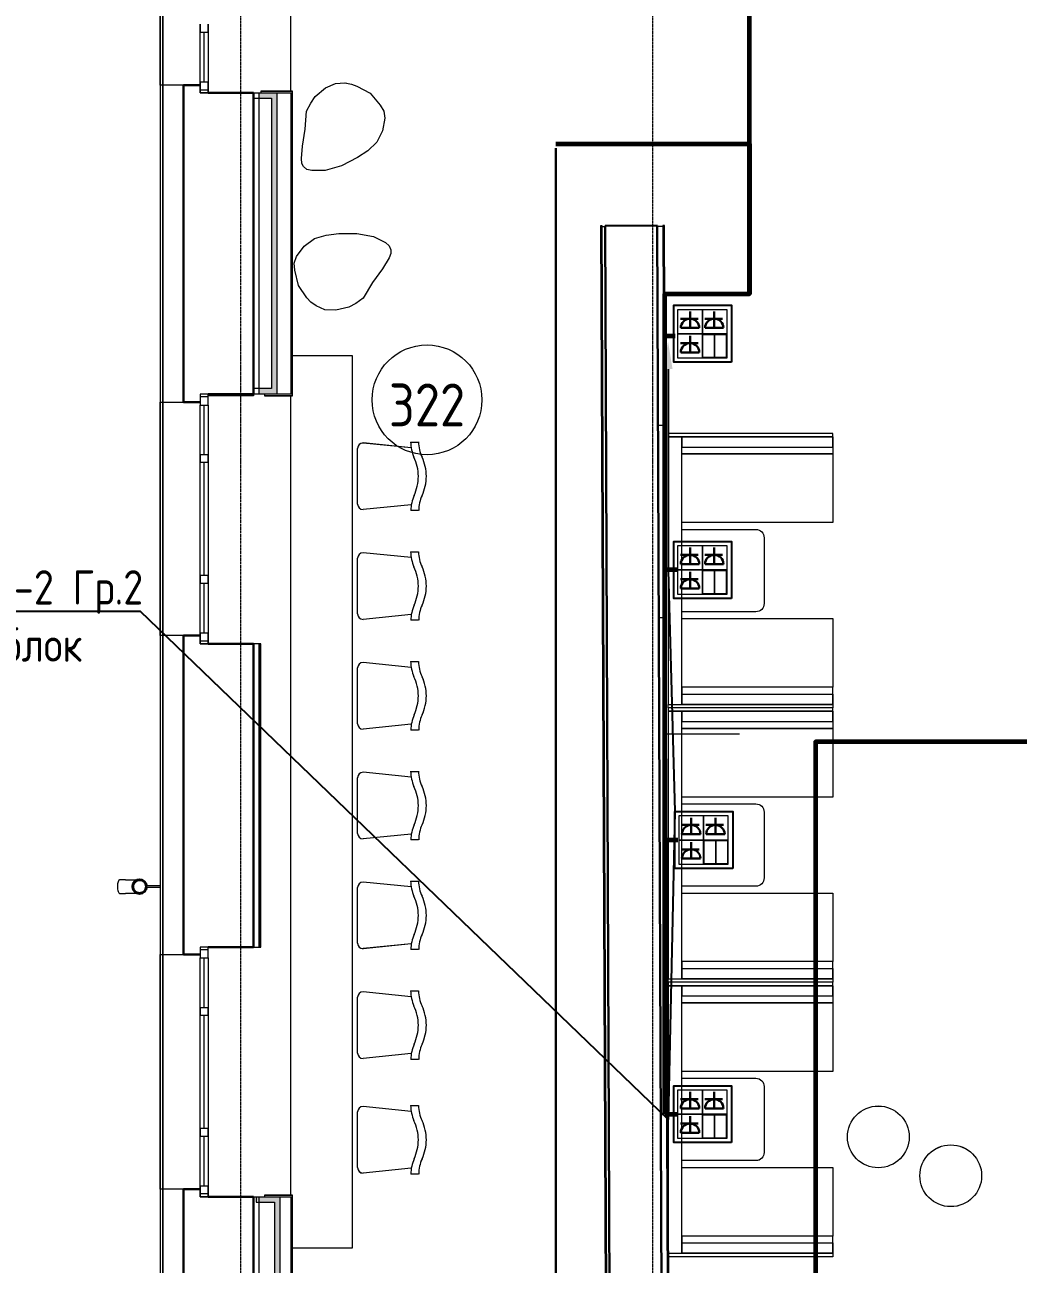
# Model space of a CAD drawing. Header units: millimetres. Extents: x -32 to 417638015, y -35 to 175284279.
# Drawn here: x 1081114 to 1088350, y 77020 to 86053 of the extents above; entities that cross this region are included whole.
import ezdxf
from ezdxf import colors
from ezdxf.entities.mleader import LeaderData, LeaderLine
from ezdxf.math import Vec2, Vec3

# ---------------------------------------------------------------- set-up
doc = ezdxf.new("R2010")
doc.units = ezdxf.units.MM
doc.linetypes.add('ADSK_Линия сетки', pattern=[25, 20, -2.5, 0, -2.5])
for name, color, linetype, lineweight in [('_ Окна', 7, 'Continuous', 9), ('_ЭМ_В полу', 26, 'Кабель в трубе', 60), ('_ЭМ_гофра', 5, 'Continuous', 60), ('_ЭМ_ТХобщее_слой', 7, 'Continuous', 30), ('Аннотация', 7, 'Continuous', 18), ('Обобщенные модели', 7, 'Continuous', 18), ('Окна', 7, 'Continuous', 9), ('Оси', 253, 'Continuous', 9), ('Перекрытие', 7, 'Continuous', 18), ('Стены внутренние', 7, 'Continuous', 18), ('Стены наружные', 7, 'Continuous', 18), ('Стены несущие', 7, 'Continuous', 30), ('Стены отделка', 7, 'Continuous', 30), ('Стены штриховка', 7, 'Continuous', 9), ('ТХ', 5, 'Continuous', 0), ('ШТРИХОВКА', 252, 'Continuous', 15), ('Электро', 250, 'Continuous', 25), ('ЭМ_Лоток 1_2', 162, 'Continuous', 30), ('ЭОМ_Кабель для СУП', 150, 'Continuous', 9)]:
    doc.layers.add(name, color=color, linetype=linetype, lineweight=lineweight)
for name, color, linetype in [('_ЭМ_Надписи', 7, 'Continuous'), ('ВНУТРЯНКА', 1, 'Continuous'), ('ЭОМ_Лотки рабочие', 5, 'Continuous')]:
    doc.layers.add(name, color=color, linetype=linetype)
doc.layers.add('PDF _ЭОМ _розетки', color=7, linetype='Continuous', true_color=0xeb0000)
doc.layers.add('Линии', color=7, linetype='Continuous', lineweight=9, true_color=0x00a600)
doc.styles.add('GOST Common', font='GOST_Common.ttf', dxfattribs={"width": 0.9, "height": 350})
doc.styles.add('ЭОМ', font='isocpeur.ttf', dxfattribs={"width": 0.85, "height": 250})
doc.linetypes.add('Cable in the tray', pattern='A,5,[130,ltypeshp.shx,S=1,R=0,X=0,Y=0],1.5,[130,ltypeshp.shx,S=1.5,R=90,X=0,Y=-1],1,[130,ltypeshp.shx,S=1,R=0,X=0.5,Y=0],5', length=12.5)
doc.linetypes.add('Кабель в трубе', pattern='A,8,[133,ltypeshp.shx,S=1,R=0,X=10,Y=1.3],-3,[130,ltypeshp.shx,S=1.5,R=-45,X=-1.5,Y=0],8', length=19)

# ---------------------------------------------------------------- blocks, each defined once
blk = doc.blocks.new('ТХ 3 этаж')
at = {"layer": 'ТХ', "color": 8}
for p, q in [((54608.9, 31241.8), (54257.6, 31277.4)), ((54604.4, 31284.5), (54662.2, 31284.5)), ((54218.1, 30831.8), (54218.1, 31237.8)), ((54608.9, 30827.7), (54257.6, 30792.2)), ((54662.5, 30785.3), (54605, 30785.3)), ((54608.9, 30441.8), (54257.6, 30477.4)), ((54604.4, 30484.5), (54662.2, 30484.5)), ((54218.1, 30031.8), (54218.1, 30437.8)), ((54608.9, 30027.7), (54257.6, 29992.2)), ((54662.5, 29985.3), (54605, 29985.3)), ((54218.1, 29231.8), (54218.1, 29637.8)), ((54608.9, 29641.8), (54257.6, 29677.4)), ((54604.4, 29684.5), (54662.2, 29684.5)), ((54608.9, 29227.7), (54257.6, 29192.2)), ((54662.5, 29185.3), (54605, 29185.3)), ((54218.1, 28431.8), (54218.1, 28837.8)), ((54608.9, 28841.8), (54257.6, 28877.4)), ((54604.4, 28884.5), (54662.2, 28884.5)), ((54608.9, 28427.7), (54257.6, 28392.2)), ((54662.5, 28385.3), (54605, 28385.3)), ((54218.1, 27631.8), (54218.1, 28037.8)), ((54608.9, 28041.8), (54257.6, 28077.4)), ((54604.4, 28084.5), (54662.2, 28084.5)), ((54608.9, 27627.7), (54257.6, 27592.2)), ((54662.5, 27585.3), (54605, 27585.3)), ((54604.4, 27284.5), (54662.2, 27284.5)), ((54218.1, 26831.8), (54218.1, 27237.8)), ((54608.9, 27241.8), (54257.6, 27277.4)), ((54608.9, 26827.7), (54257.6, 26792.2)), ((54662.5, 26785.3), (54605, 26785.3)), ((54218.1, 25996.2), (54218.1, 26402.3)), ((54608.9, 26406.3), (54257.6, 26441.9)), ((54604.4, 26449), (54662.2, 26449)), ((54608.9, 25992.2), (54257.6, 25956.7)), ((54662.5, 25949.8), (54605, 25949.8))]:
    blk.add_line(p, q, dxfattribs=at)
at = {"layer": 'ТХ', "color": 8, "lineweight": 0}
for points in [[(54216.5, 33356.9), (54099.5, 33298.2), (53981.2, 33262.4), (53883.7, 33262.3), (53848.7, 33271.6), (53824.5, 33293.1), (53811.7, 33315.3), (53809.6, 33349.6), (53815.5, 33441.7), (53836.8, 33563.5), (53846.1, 33696), (53876.9, 33755.2), (53908.4, 33803), (53985, 33865), (54057.6, 33898.1), (54126.2, 33902.2), (54172.6, 33893.5), (54213.6, 33878.8), (54308.5, 33827.1), (54382.7, 33739.8), (54408.3, 33695.5), (54417.1, 33644.4), (54399.8, 33551.6), (54358.9, 33468.8), (54293.7, 33407.5)], [(54080.5, 32803.5), (54211.4, 32803.3), (54333.1, 32782.1), (54420.3, 32738.3), (54447.3, 32714.2), (54459.3, 32684.1), (54460.8, 32658.6), (54447.2, 32627), (54400.4, 32547.4), (54326.6, 32448.2), (54258.7, 32334.1), (54204.5, 32295.1), (54154.8, 32266.6), (54058.6, 32245.7), (53978.9, 32248.8), (53915.8, 32276), (53878.2, 32304.6), (53848.2, 32336.3), (53786.7, 32425.1), (53759.8, 32536.4), (53756.9, 32587.5), (53772, 32637.1), (53829.3, 32712.2), (53903, 32767.8), (53988.8, 32793.2)]]:
    blk.add_lwpolyline(points, close=True, dxfattribs=at)
at = {"layer": 'ТХ', "color": 8}
blk.add_lwpolyline([(53731, 25412.6), (54181, 25412.6), (54181, 31912.6), (53731, 31912.6)], dxfattribs=at)
for points in [[(57679.6, 31322.5), (57679.6, 31347.5), (56479.6, 31347.5), (56479.6, 31322.5)], [(56579.6, 30697.5), (56579.6, 31197.5), (57679.6, 31197.5), (57679.6, 30697.5)], [(56579.6, 29497.5), (56579.6, 29997.5), (57679.6, 29997.5), (57679.6, 29497.5)], [(57679.6, 29372.5), (57679.6, 29347.5), (56479.6, 29347.5), (56479.6, 29372.5)], [(57679.6, 29322.5), (57679.6, 29347.5), (56479.6, 29347.5), (56479.6, 29322.5)], [(56579.6, 28697.5), (56579.6, 29197.5), (57679.6, 29197.5), (57679.6, 28697.5)], [(56579.6, 27497.5), (56579.6, 27997.5), (57679.6, 27997.5), (57679.6, 27497.5)], [(57679.6, 27372.5), (57679.6, 27347.5), (56479.6, 27347.5), (56479.6, 27372.5)], [(57679.6, 27322.5), (57679.6, 27347.5), (56479.6, 27347.5), (56479.6, 27322.5)], [(56579.6, 26697.5), (56579.6, 27197.5), (57679.6, 27197.5), (57679.6, 26697.5)], [(56579.6, 25497.5), (56579.6, 25997.5), (57679.6, 25997.5), (57679.6, 25497.5)], [(57679.6, 25372.5), (57679.6, 25347.5), (56479.6, 25347.5), (56479.6, 25372.5)]]:
    blk.add_lwpolyline(points, close=True, dxfattribs=at)
at = {"layer": 'ТХ', "color": 8, "ltscale": 50}
for points in [[(56579.6, 29372.5), (56579.6, 31322.5), (56479.6, 31322.5), (56479.6, 29372.5)], [(57679.6, 31322.5), (57679.6, 31197.5), (56579.6, 31197.5), (56579.6, 31322.5)], [(57679.6, 31247.5), (57679.6, 31322.5), (56579.6, 31322.5), (56579.6, 31247.5)], [(57679.6, 29372.5), (57679.6, 29497.5), (56579.6, 29497.5), (56579.6, 29372.5)], [(57679.6, 29447.5), (57679.6, 29372.5), (56579.6, 29372.5), (56579.6, 29447.5)], [(56579.6, 27372.5), (56579.6, 29322.5), (56479.6, 29322.5), (56479.6, 27372.5)], [(57679.6, 29322.5), (57679.6, 29197.5), (56579.6, 29197.5), (56579.6, 29322.5)], [(57679.6, 29247.5), (57679.6, 29322.5), (56579.6, 29322.5), (56579.6, 29247.5)], [(57679.6, 27372.5), (57679.6, 27497.5), (56579.6, 27497.5), (56579.6, 27372.5)], [(57679.6, 27447.5), (57679.6, 27372.5), (56579.6, 27372.5), (56579.6, 27447.5)], [(56579.6, 25372.5), (56579.6, 27322.5), (56479.6, 27322.5), (56479.6, 25372.5)], [(57679.6, 27322.5), (57679.6, 27197.5), (56579.6, 27197.5), (56579.6, 27322.5)], [(57679.6, 27247.5), (57679.6, 27322.5), (56579.6, 27322.5), (56579.6, 27247.5)], [(57679.6, 25372.5), (57679.6, 25497.5), (56579.6, 25497.5), (56579.6, 25372.5)], [(57679.6, 25447.5), (57679.6, 25372.5), (56579.6, 25372.5), (56579.6, 25447.5)]]:
    blk.add_lwpolyline(points, close=True, dxfattribs=at)
at = {"layer": 'ТХ', "color": 8}
for points in [[(56579.6, 30047.5), (56579.6, 30647.5), (57119.6, 30647.5, -0.414214), (57179.6, 30587.5), (57179.6, 30107.5, -0.414214), (57119.6, 30047.5)], [(56579.6, 28047.5), (56579.6, 28647.5), (57119.6, 28647.5, -0.414214), (57179.6, 28587.5), (57179.6, 28107.5, -0.414214), (57119.6, 28047.5)], [(56579.6, 26047.5), (56579.6, 26647.5), (57119.6, 26647.5, -0.414214), (57179.6, 26587.5), (57179.6, 26107.5, -0.414214), (57119.6, 26047.5)]]:
    blk.add_lwpolyline(points, format="xyb", close=True, dxfattribs=at)
for centre in [(58011.3, 26220.6), (58539.2, 25937)]:
    blk.add_circle(centre, 225, dxfattribs=at)
for centre, radius, start, end in [((54257.6, 31237.8), 39.6, 90, 180), ((54919.7, 31295.8), 315.5, 182.03974, 202.69607), ((54962.3, 31297.3), 301.4, 182.3795, 204.13839), ((54321, 31028.9), 340, 0.98928, 25.27184), ((54396, 31034.4), 323, 0.04506, 25.59188), ((54339, 31035), 321.8, 334.36129, 359.95428), ((54397.1, 31034.9), 321.8, 334.36129, 359.95428), ((54920.3, 30774), 315.5, 157.30393, 177.96026), ((54966.2, 30776.2), 303.4, 156.75305, 178.2859), ((54257.6, 30831.8), 39.6, 180, 270), ((54257.6, 30437.8), 39.6, 90, 180), ((54919.7, 30495.8), 315.5, 182.03974, 202.69607), ((54962.3, 30497.3), 301.4, 182.3795, 204.13839), ((54321, 30228.9), 340, 0.98928, 25.27184), ((54396, 30234.4), 323, 0.04506, 25.59188), ((54339, 30235), 321.8, 334.36129, 359.95428), ((54397.1, 30234.9), 321.8, 334.36129, 359.95428), ((54920.3, 29974), 315.5, 157.30393, 177.96026), ((54966.2, 29976.2), 303.4, 156.75305, 178.2859), ((54257.6, 30031.8), 39.6, 180, 270), ((54257.6, 29637.8), 39.6, 90, 180), ((54919.7, 29695.8), 315.5, 182.03974, 202.69607), ((54962.3, 29697.3), 301.4, 182.3795, 204.13839), ((54321, 29428.9), 340, 0.98928, 25.27184), ((54396, 29434.4), 323, 0.04506, 25.59188), ((54339, 29435), 321.8, 334.36129, 359.95428), ((54397.1, 29434.9), 321.8, 334.36129, 359.95428), ((54920.3, 29174), 315.5, 157.30393, 177.96026), ((54966.2, 29176.2), 303.4, 156.75305, 178.2859), ((54257.6, 29231.8), 39.6, 180, 270), ((54257.6, 28837.8), 39.6, 90, 180), ((54919.7, 28895.8), 315.5, 182.03974, 202.69607), ((54962.3, 28897.3), 301.4, 182.3795, 204.13839), ((54321, 28628.9), 340, 0.98928, 25.27184), ((54396, 28634.4), 323, 0.04506, 25.59188), ((54339, 28635), 321.8, 334.36129, 359.95428), ((54397.1, 28634.9), 321.8, 334.36129, 359.95428), ((54920.3, 28374), 315.5, 157.30393, 177.96026), ((54966.2, 28376.2), 303.4, 156.75305, 178.2859), ((54257.6, 28431.8), 39.6, 180, 270), ((54257.6, 28037.8), 39.6, 90, 180), ((54919.7, 28095.8), 315.5, 182.03974, 202.69607), ((54962.3, 28097.3), 301.4, 182.3795, 204.13839), ((54321, 27828.9), 340, 0.98928, 25.27184), ((54396, 27834.4), 323, 0.04506, 25.59188), ((54339, 27835), 321.8, 334.36129, 359.95428), ((54397.1, 27834.9), 321.8, 334.36129, 359.95428), ((54920.3, 27574), 315.5, 157.30393, 177.96026), ((54966.2, 27576.2), 303.4, 156.75305, 178.2859), ((54257.6, 27631.8), 39.6, 180, 270), ((54919.7, 27295.8), 315.5, 182.03974, 202.69607), ((54962.3, 27297.3), 301.4, 182.3795, 204.13839), ((54257.6, 27237.8), 39.6, 90, 180), ((54321, 27028.9), 340, 0.98928, 25.27184), ((54396, 27034.4), 323, 0.04506, 25.59188), ((54339, 27035), 321.8, 334.36129, 359.95428), ((54397.1, 27034.9), 321.8, 334.36129, 359.95428), ((54257.6, 26831.8), 39.6, 180, 270), ((54920.3, 26774), 315.5, 157.30393, 177.96026), ((54966.2, 26776.2), 303.4, 156.75305, 178.2859), ((54257.6, 26402.3), 39.6, 90, 180), ((54919.7, 26460.2), 315.5, 182.03974, 202.69607), ((54962.3, 26461.8), 301.4, 182.3795, 204.13839), ((54321, 26193.4), 340, 0.98928, 25.27184), ((54396, 26198.9), 323, 0.04506, 25.59188), ((54339, 26199.5), 321.8, 334.36129, 359.95428), ((54397.1, 26199.4), 321.8, 334.36129, 359.95428), ((54920.3, 25938.5), 315.5, 157.30393, 177.96026), ((54966.2, 25940.7), 303.4, 156.75305, 178.2859), ((54257.6, 25996.2), 39.6, 180, 270)]:
    blk.add_arc(centre, radius, start, end, dxfattribs=at)
blk = doc.blocks.new('План 3 этажа')
at = {"layer": 'Стены внутренние'}
for points in [[(46580.119, 33907.855), (46620.119, 33907.855), (46620.119, 33947.855), (46489.197, 33947.855), (46489.197, 33907.855), (46528.979, 33907.855)], [(46620.119, 31792.855), (46620.119, 33907.855), (46580.119, 33907.855), (46580.119, 31792.855), (46596.174, 31792.855)], [(46620.119, 31752.855), (46620.119, 31792.855), (46489.197, 31792.855), (46489.197, 31753.855), (46593.874, 31752.855)], [(46489.197, 25862.851), (46642.845, 25862.851), (46642.845, 25902.851), (46469.197, 25902.851), (46469.197, 25873.851), (46489.197, 25873.851)], [(46602.845, 23821.051), (46642.845, 23821.051), (46641.974, 25862.851), (46602.845, 25862.851), (46602.845, 24090.242)]]:
    blk.add_hatch(color=8, dxfattribs=at).paths.add_polyline_path(points)
at = {"layer": '_ Окна', "color": 8, "lineweight": 18}
for p, q in [((46059.197, 34387.855), (46059.197, 34447.855)), ((46119.197, 34447.855), (46119.197, 34387.855)), ((46119.197, 34387.855), (46059.197, 34387.855)), ((46059.197, 34027.855), (46119.197, 34027.855)), ((46059.197, 33947.855), (46059.197, 34027.855)), ((46119.197, 34027.855), (46119.197, 33947.855)), ((46119.197, 33947.855), (46059.197, 33947.855)), ((46119.197, 31752.855), (46059.197, 31752.855)), ((46059.197, 31752.855), (46059.197, 31672.855)), ((46119.197, 31672.855), (46119.197, 31752.855)), ((46059.197, 31672.855), (46119.197, 31672.855)), ((46059.197, 31312.855), (46119.197, 31312.855)), ((46059.197, 31252.855), (46059.197, 31312.855)), ((46119.197, 31312.855), (46119.197, 31252.855)), ((46119.197, 31252.855), (46059.197, 31252.855)), ((46059.197, 30432.855), (46119.197, 30432.855)), ((46059.197, 30372.855), (46059.197, 30432.855)), ((46119.197, 30372.855), (46059.197, 30372.855)), ((46119.197, 30432.855), (46119.197, 30372.855)), ((46059.197, 30012.855), (46119.197, 30012.855)), ((46059.197, 29932.855), (46059.197, 30012.855)), ((46119.197, 30012.855), (46119.197, 29932.855)), ((46119.197, 29932.855), (46059.197, 29932.855)), ((46119.197, 27722.851), (46059.197, 27722.851)), ((46059.197, 27722.851), (46059.197, 27642.851)), ((46059.197, 27642.851), (46119.197, 27642.851)), ((46119.197, 27642.851), (46119.197, 27722.851)), ((46059.197, 27282.851), (46119.197, 27282.851)), ((46059.197, 27222.851), (46059.197, 27282.851)), ((46119.197, 27282.851), (46119.197, 27222.851)), ((46119.197, 27222.851), (46059.197, 27222.851)), ((46059.197, 26402.851), (46119.197, 26402.851)), ((46059.197, 26342.851), (46059.197, 26402.851)), ((46119.197, 26402.851), (46119.197, 26342.851)), ((46119.197, 26342.851), (46059.197, 26342.851)), ((46059.197, 25982.851), (46119.197, 25982.851)), ((46059.197, 25902.851), (46059.197, 25982.851)), ((46119.197, 25982.851), (46119.197, 25902.851)), ((46119.197, 25902.851), (46059.197, 25902.851))]:
    blk.add_line(p, q, dxfattribs=at)
at = {"layer": '_ Окна', "color": 8}
for p, q in [((46089.197, 34027.855), (46089.197, 34387.855)), ((46119.197, 33967.855), (46059.197, 33967.855)), ((46119.197, 31732.855), (46059.197, 31732.855)), ((46089.197, 31312.855), (46089.197, 31672.855)), ((46089.197, 30432.855), (46089.197, 31252.855)), ((46089.197, 30012.855), (46089.197, 30372.855)), ((46119.197, 29952.855), (46059.197, 29952.855)), ((46119.197, 27702.851), (46059.197, 27702.851)), ((46089.197, 27282.851), (46089.197, 27642.851)), ((46089.197, 26402.851), (46089.197, 27222.851)), ((46089.197, 25982.851), (46089.197, 26342.851)), ((46119.197, 25922.851), (46059.197, 25922.851))]:
    blk.add_line(p, q, dxfattribs=at)
at = {"layer": 'Линии', "color": 8}
blk.add_circle((47712.684, 31710.155), 400, dxfattribs=at)
at = {"layer": 'Обобщенные модели', "color": 8}
for p, q in [((45515.549, 28213.564), (45473.045, 28213.564)), ((45473.045, 28113.564), (45515.549, 28113.564)), ((45769.197, 28168.564), (45670.055, 28168.564)), ((45670.055, 28158.564), (45769.197, 28158.564))]:
    blk.add_line(p, q, dxfattribs=at)
at = {"layer": 'Обобщенные модели', "color": 8, "flags": 128}
for points in [[(45515.549, 28213.564), (45521.217, 28213.564), (45526.801, 28213.564), (45532.294, 28213.564), (45537.685, 28213.564), (45542.967, 28213.564), (45548.131, 28213.564), (45553.168, 28213.564), (45558.072, 28213.564), (45562.833, 28213.564), (45567.444, 28213.564), (45571.898, 28213.564), (45576.188, 28213.564), (45580.306, 28213.564), (45584.247, 28213.564), (45588.004, 28213.564), (45591.571, 28213.564), (45594.942, 28213.564), (45598.112, 28213.564), (45601.075, 28213.564), (45603.828, 28213.564), (45606.18, 28213.564)], [(45606.18, 28113.564), (45604.909, 28113.564), (45602.246, 28113.564), (45599.37, 28113.564), (45596.285, 28113.564), (45592.997, 28113.564), (45589.511, 28113.564), (45585.833, 28113.564), (45581.968, 28113.564), (45577.922, 28113.564), (45573.703, 28113.564), (45569.316, 28113.564), (45564.769, 28113.564), (45560.07, 28113.564), (45555.225, 28113.564), (45550.242, 28113.564), (45545.13, 28113.564), (45539.896, 28113.564), (45534.549, 28113.564), (45529.098, 28113.564), (45523.55, 28113.564), (45517.916, 28113.564), (45515.549, 28113.564)]]:
    blk.add_lwpolyline(points, dxfattribs=at)
at = {"layer": 'Обобщенные модели', "color": 8}
for start, end in [(0, 180), (180, 0)]:
    blk.add_arc((45619.197, 28163.564), 52, start, end, dxfattribs=at)
at = {"layer": 'Обобщенные модели', "color": 8, "lineweight": 40}
for start, end in [(0, 180), (180, 0)]:
    blk.add_arc((45619.197, 28163.564), 50, start, end, dxfattribs=at)
at = {"layer": 'Обобщенные модели', "color": 8}
for start_param, end_param in [(3.14159265, 4.71238898), (4.71238898, 6.28318531)]:
    blk.add_ellipse((45473.045, 28163.564), major_axis=(0, -50), ratio=0.30901699, start_param=start_param, end_param=end_param, dxfattribs=at)
at = {"layer": 'Окна', "color": 8}
for p, q in [((46059.197, 34447.855), (46059.197, 34387.855)), ((46119.197, 34387.855), (46119.197, 34447.855)), ((46059.197, 34027.855), (46059.197, 34387.855)), ((46119.197, 34387.855), (46119.197, 34027.855)), ((46059.197, 34027.855), (46059.197, 33947.855)), ((46119.197, 33947.855), (46119.197, 34027.855)), ((46059.197, 33947.855), (46119.197, 33947.855)), ((46059.197, 31752.855), (46059.197, 31672.855)), ((46119.197, 31752.855), (46059.197, 31752.855)), ((46119.197, 31672.855), (46119.197, 31752.855)), ((46059.197, 31312.855), (46059.197, 31672.855)), ((46119.197, 31672.855), (46119.197, 31312.855)), ((46059.197, 31312.855), (46059.197, 31252.855)), ((46119.197, 31252.855), (46119.197, 31312.855)), ((46059.197, 30432.855), (46059.197, 31252.855)), ((46119.197, 31252.855), (46119.197, 30432.855)), ((46059.197, 30432.855), (46059.197, 30372.855)), ((46059.197, 30012.855), (46059.197, 30372.855)), ((46119.197, 30372.855), (46119.197, 30432.855)), ((46119.197, 30372.855), (46119.197, 30012.855)), ((46059.197, 30012.855), (46059.197, 29932.855)), ((46119.197, 29932.855), (46119.197, 30012.855)), ((46059.197, 29932.855), (46119.197, 29932.855)), ((46059.197, 27722.851), (46059.197, 27642.851)), ((46119.197, 27722.851), (46059.197, 27722.851)), ((46059.197, 27282.851), (46059.197, 27642.851)), ((46119.197, 27642.851), (46119.197, 27722.851)), ((46119.197, 27642.851), (46119.197, 27282.851)), ((46059.197, 27282.851), (46059.197, 27222.851)), ((46119.197, 27222.851), (46119.197, 27282.851)), ((46059.197, 26402.851), (46059.197, 27222.851)), ((46119.197, 27222.851), (46119.197, 26402.851)), ((46059.197, 26402.851), (46059.197, 26342.851)), ((46119.197, 26342.851), (46119.197, 26402.851)), ((46059.197, 25982.851), (46059.197, 26342.851)), ((46119.197, 26342.851), (46119.197, 25982.851)), ((46059.197, 25982.851), (46059.197, 25902.851)), ((46119.197, 25902.851), (46119.197, 25982.851)), ((46059.197, 25902.851), (46119.197, 25902.851))]:
    blk.add_line(p, q, dxfattribs=at)
at = {"layer": 'Оси', "color": 8, "linetype": 'ADSK_Линия сетки'}
for p, q in [((49356.908, -3523.688), (49356.908, 43515.246)), ((46356.908, -3523.688), (46356.908, 42848.902))]:
    blk.add_line(p, q, dxfattribs=at)
at = {"layer": 'Перекрытие', "color": 8}
for p, q in [((46720.119, 33959.767), (46720.119, 36706.028)), ((46449.197, 31740.855), (46119.197, 31740.855)), ((46449.197, 31752.855), (46449.197, 31740.855)), ((46720.119, 25914.851), (46720.119, 31740.855)), ((49989.608, 29274.474), (49457.052, 29274.474))]:
    blk.add_line(p, q, dxfattribs=at)
at = {"layer": 'Стены наружные', "color": 8}
for p, q in [((45768.197, 34002.855), (45768.197, 35707.855)), ((45769.197, 35707.855), (45769.197, 34002.855)), ((45789.197, 35707.855), (45789.197, 34002.855)), ((45789.197, 34002.855), (45789.197, 35707.855)), ((45769.197, 34002.855), (45768.197, 34002.855)), ((45769.197, 34002.855), (45769.197, 34002.855)), ((45768.197, 29992.855), (45768.197, 31690.022)), ((45769.197, 31690.022), (45768.197, 31690.022)), ((45769.197, 29992.855), (45769.197, 31692.855)), ((45769.197, 31690.022), (45769.197, 29992.855)), ((45789.197, 31692.855), (45789.197, 29992.855)), ((45789.197, 29992.855), (45789.197, 31692.855)), ((45768.197, 29992.855), (45769.197, 29992.855)), ((45768.197, 25958.846), (45768.197, 27667.851)), ((45768.197, 27667.851), (45769.197, 27667.851)), ((45769.197, 25957.851), (45769.197, 27667.851)), ((45769.197, 27667.851), (45769.197, 25958.846)), ((45789.197, 27667.851), (45789.197, 25957.851)), ((45789.197, 25957.851), (45789.197, 27667.851)), ((45769.197, 25958.846), (45768.197, 25958.846))]:
    blk.add_line(p, q, dxfattribs=at)
at = {"layer": 'Стены несущие', "color": 8}
for p, q in [((46059.197, 34002.855), (45939.197, 34002.855)), ((45939.197, 31692.855), (45939.197, 34002.855)), ((46449.197, 33947.855), (46119.197, 33947.855)), ((46449.197, 33947.855), (46449.197, 31752.855)), ((49389.753, 32979.963), (49009.756, 32978.395)), ((49009.756, 32978.395), (49043.152, 24889.306)), ((49423.149, 24890.875), (49389.753, 32979.963)), ((46119.197, 31752.855), (46449.197, 31752.855)), ((45939.197, 31692.855), (46059.197, 31692.855)), ((46059.197, 29992.855), (45939.197, 29992.855)), ((45939.197, 29992.855), (45939.197, 27667.851)), ((46449.197, 29932.855), (46119.197, 29932.855)), ((46449.197, 27722.851), (46449.197, 29932.855)), ((45939.197, 27667.851), (46059.197, 27667.851)), ((46119.197, 27722.851), (46449.197, 27722.851)), ((45939.197, 23736.051), (45939.197, 25957.851)), ((46059.197, 25957.851), (45939.197, 25957.851)), ((46449.197, 25902.851), (46119.197, 25902.851)), ((46449.197, 25902.851), (46449.197, 23781.051))]:
    blk.add_line(p, q, dxfattribs=at)
at = {"layer": 'Стены отделка', "color": 8, "lineweight": 9}
for p, q in [((45789.197, 34002.855), (45769.197, 34002.855)), ((45769.197, 34002.855), (45769.197, 31692.855)), ((45789.197, 31692.855), (45789.197, 34002.855)), ((45939.197, 34002.855), (45789.197, 34002.855)), ((45789.197, 34002.855), (45789.197, 31692.855)), ((46449.197, 33947.855), (46720.119, 33947.855)), ((46450.835, 33947.855), (46450.835, 33907.855)), ((46450.835, 33907.855), (46580.119, 33907.855)), ((46489.197, 31752.855), (46489.197, 33947.855)), ((46730.119, 33959.855), (46501.197, 33959.855)), ((46501.197, 33959.855), (46501.197, 33947.855)), ((46580.119, 33907.855), (46580.119, 31792.855)), ((46620.119, 31752.855), (46620.119, 33947.855)), ((46720.119, 33947.855), (46720.119, 31752.855)), ((46732.119, 31742.855), (46732.119, 33957.855)), ((48989.756, 32978.312), (48977.756, 32978.263)), ((48977.756, 32978.263), (49011.637, 24771.724)), ((49023.637, 24771.774), (48989.756, 32978.312)), ((49009.781, 32972.395), (48989.781, 32972.312)), ((49429.777, 32974.129), (49389.778, 32973.964)), ((49441.753, 32980.178), (49429.753, 32980.129)), ((49429.753, 32980.129), (49463.66, 24767.199)), ((49475.66, 24767.248), (49441.753, 32980.178)), ((46720.119, 31752.855), (46449.197, 31752.855)), ((46580.119, 31792.855), (46450.835, 31792.855)), ((46450.835, 31792.855), (46450.835, 31752.855)), ((46529.197, 31752.855), (46529.197, 31740.855)), ((46529.197, 31740.855), (46730.119, 31740.855)), ((45769.197, 31692.855), (45789.197, 31692.855)), ((45789.197, 31692.855), (45939.197, 31692.855)), ((49435.764, 31524.141), (49395.764, 31523.976)), ((49401.544, 30123.988), (49441.544, 30124.153)), ((45789.197, 29992.855), (45769.197, 29992.855)), ((45769.197, 29992.855), (45769.197, 27667.851)), ((45789.197, 27667.851), (45789.197, 29992.855)), ((45939.197, 29992.855), (45789.197, 29992.855)), ((45789.197, 29992.855), (45789.197, 27667.851)), ((46501.197, 29932.855), (46449.197, 29932.855)), ((46501.197, 27722.851), (46501.197, 29932.855)), ((45769.197, 27667.851), (45789.197, 27667.851)), ((45789.197, 27667.851), (45939.197, 27667.851)), ((46449.197, 27722.851), (46501.197, 27722.851)), ((45769.197, 25957.851), (45769.197, 23736.051)), ((45789.197, 25957.851), (45769.197, 25957.851)), ((45789.197, 23736.051), (45789.197, 25957.851)), ((45789.197, 25957.851), (45789.197, 23736.051)), ((45939.197, 25957.851), (45789.197, 25957.851)), ((46449.197, 25902.851), (46720.119, 25902.851)), ((46469.197, 25902.851), (46469.197, 25862.851)), ((46469.197, 25862.851), (46602.845, 25862.851)), ((46489.197, 23781.051), (46489.197, 25902.851)), ((46730.119, 25914.851), (46529.197, 25914.851)), ((46529.197, 25914.851), (46529.197, 25902.851)), ((46602.845, 25862.851), (46602.845, 23821.051)), ((46642.845, 23781.051), (46642.845, 25902.851)), ((46720.119, 25902.851), (46720.119, 23781.051)), ((46732.119, 23771.051), (46732.119, 25912.851))]:
    blk.add_line(p, q, dxfattribs=at)
at = {"layer": 'Стены штриховка', "color": 8}
for p, q in [((46732.119, 33957.855), (46501.197, 33957.855)), ((46730.119, 31740.855), (46730.119, 33959.855)), ((46732.119, 33959.855), (46730.119, 33959.855)), ((46732.119, 33957.855), (46732.119, 33959.855)), ((48979.756, 32978.271), (49013.637, 24771.733)), ((49473.66, 24767.24), (49439.753, 32980.17)), ((46529.197, 31742.855), (46732.119, 31742.855)), ((46730.119, 31740.855), (46732.119, 31740.855)), ((46732.119, 31740.855), (46732.119, 31742.855)), ((46489.197, 27722.851), (46489.197, 29932.855)), ((46499.197, 27722.851), (46499.197, 29932.855)), ((46732.119, 25912.851), (46529.197, 25912.851)), ((46730.119, 23769.051), (46730.119, 25914.851)), ((46732.119, 25914.851), (46730.119, 25914.851)), ((46732.119, 25912.851), (46732.119, 25914.851))]:
    blk.add_line(p, q, dxfattribs=at)
at = {"layer": 'ЭОМ_Лотки рабочие'}
blk.add_blockref('ТХ 3 этаж', (-7010.895, 118.542), dxfattribs=at)
at = {"layer": 'Аннотация', "color": 8, "lineweight": 9, "insert": (47712.684, 31673.207), "char_height": 312.5, "width": 520.21112, "attachment_point": 5, "line_spacing_factor": 1.022766, "style": 'GOST Common'}
blk.add_mtext('322', dxfattribs=at)
blk = doc.blocks.new('_ЭМ_ТХ2_3 этаж_нов')
at = {"layer": 'ТХ', "color": 8}
for p, q in [((53200.2, 30796.4), (53200.2, 31202.4)), ((53591.1, 31206.5), (53239.8, 31242)), ((53586.6, 31249.2), (53644.4, 31249.2)), ((53591.1, 30792.4), (53239.8, 30756.8)), ((53644.7, 30749.9), (53587.2, 30749.9)), ((53591.1, 30406.5), (53239.8, 30442)), ((53586.6, 30449.2), (53644.4, 30449.2)), ((53200.2, 29996.4), (53200.2, 30402.4)), ((53591.1, 29992.4), (53239.8, 29956.8)), ((53644.7, 29949.9), (53587.2, 29949.9)), ((53591.1, 29606.5), (53239.8, 29642)), ((53586.6, 29649.2), (53644.4, 29649.2)), ((53200.2, 29196.4), (53200.2, 29602.4)), ((53591.1, 29192.4), (53239.8, 29156.8)), ((53644.7, 29149.9), (53587.2, 29149.9)), ((53591.1, 28806.5), (53239.8, 28842)), ((53586.6, 28849.2), (53644.4, 28849.2)), ((53200.2, 28396.4), (53200.2, 28802.4)), ((53591.1, 28392.4), (53239.8, 28356.8)), ((53644.7, 28349.9), (53587.2, 28349.9)), ((53200.2, 27596.4), (53200.2, 28002.4)), ((53591.1, 28006.5), (53239.8, 28042)), ((53586.6, 28049.2), (53644.4, 28049.2)), ((53591.1, 27592.4), (53239.8, 27556.8)), ((53644.7, 27549.9), (53587.2, 27549.9)), ((53200.2, 26796.4), (53200.2, 27202.4)), ((53591.1, 27206.5), (53239.8, 27242)), ((53586.6, 27249.2), (53644.4, 27249.2)), ((53591.1, 26792.4), (53239.8, 26756.8)), ((53644.7, 26749.9), (53587.2, 26749.9)), ((53591.1, 26370.9), (53239.8, 26406.5)), ((53586.6, 26413.6), (53644.4, 26413.6)), ((53200.2, 25960.9), (53200.2, 26366.9)), ((53591.1, 25956.9), (53239.8, 25921.3)), ((53644.7, 25914.4), (53587.2, 25914.4))]:
    blk.add_line(p, q, dxfattribs=at)
at = {"layer": 'ТХ', "color": 8, "lineweight": 0}
for points in [[(53198.6, 33321.6), (53081.7, 33262.9), (52963.4, 33227.1), (52865.9, 33226.9), (52830.9, 33236.3), (52806.7, 33257.8), (52793.9, 33279.9), (52791.8, 33314.2), (52797.7, 33406.4), (52819, 33528.1), (52828.3, 33660.6), (52859.1, 33719.8), (52890.6, 33767.6), (52967.2, 33829.6), (53039.8, 33862.7), (53108.4, 33866.8), (53154.8, 33858.2), (53195.8, 33843.4), (53290.7, 33791.8), (53364.9, 33704.5), (53390.5, 33660.1), (53399.3, 33609), (53381.9, 33516.2), (53341.1, 33433.4), (53275.9, 33372.1)], [(53062.7, 32768.2), (53193.6, 32768), (53315.3, 32746.7), (53402.5, 32703), (53429.5, 32678.9), (53441.5, 32648.8), (53443, 32623.2), (53429.4, 32591.6), (53382.6, 32512), (53308.8, 32412.9), (53240.9, 32298.7), (53186.7, 32259.7), (53137, 32231.2), (53040.8, 32210.3), (52961.1, 32213.5), (52897.9, 32240.6), (52860.4, 32269.3), (52830.4, 32300.9), (52768.9, 32389.7), (52742, 32501), (52739.1, 32552.2), (52754.2, 32601.8), (52811.5, 32676.9), (52885.2, 32732.4), (52971, 32757.8)]]:
    blk.add_lwpolyline(points, close=True, dxfattribs=at)
at = {"layer": 'ТХ', "color": 8}
blk.add_lwpolyline([(52713.2, 25377.2), (53163.2, 25377.2), (53163.2, 31877.2), (52713.2, 31877.2)], dxfattribs=at)
for points in [[(56661.8, 31287.1), (56661.8, 31312.1), (55461.8, 31312.1), (55461.8, 31287.1)], [(55561.8, 30662.1), (55561.8, 31162.1), (56661.8, 31162.1), (56661.8, 30662.1)], [(55561.8, 29462.1), (55561.8, 29962.1), (56661.8, 29962.1), (56661.8, 29462.1)], [(56661.8, 29337.1), (56661.8, 29312.1), (55461.8, 29312.1), (55461.8, 29337.1)], [(56661.8, 29287.1), (56661.8, 29312.1), (55461.8, 29312.1), (55461.8, 29287.1)], [(55561.8, 28662.1), (55561.8, 29162.1), (56661.8, 29162.1), (56661.8, 28662.1)], [(55561.8, 27462.1), (55561.8, 27962.1), (56661.8, 27962.1), (56661.8, 27462.1)], [(56661.8, 27337.1), (56661.8, 27312.1), (55461.8, 27312.1), (55461.8, 27337.1)], [(56661.8, 27287.1), (56661.8, 27312.1), (55461.8, 27312.1), (55461.8, 27287.1)], [(55561.8, 26662.1), (55561.8, 27162.1), (56661.8, 27162.1), (56661.8, 26662.1)], [(55561.8, 25462.1), (55561.8, 25962.1), (56661.8, 25962.1), (56661.8, 25462.1)], [(56661.8, 25337.1), (56661.8, 25312.1), (55461.8, 25312.1), (55461.8, 25337.1)]]:
    blk.add_lwpolyline(points, close=True, dxfattribs=at)
at = {"layer": 'ТХ', "color": 8, "ltscale": 50}
for points in [[(55561.8, 29337.1), (55561.8, 31287.1), (55461.8, 31287.1), (55461.8, 29337.1)], [(56661.8, 31287.1), (56661.8, 31162.1), (55561.8, 31162.1), (55561.8, 31287.1)], [(56661.8, 31212.1), (56661.8, 31287.1), (55561.8, 31287.1), (55561.8, 31212.1)], [(56661.8, 29337.1), (56661.8, 29462.1), (55561.8, 29462.1), (55561.8, 29337.1)], [(56661.8, 29412.1), (56661.8, 29337.1), (55561.8, 29337.1), (55561.8, 29412.1)], [(55561.8, 27337.1), (55561.8, 29287.1), (55461.8, 29287.1), (55461.8, 27337.1)], [(56661.8, 29287.1), (56661.8, 29162.1), (55561.8, 29162.1), (55561.8, 29287.1)], [(56661.8, 29212.1), (56661.8, 29287.1), (55561.8, 29287.1), (55561.8, 29212.1)], [(56661.8, 27337.1), (56661.8, 27462.1), (55561.8, 27462.1), (55561.8, 27337.1)], [(56661.8, 27412.1), (56661.8, 27337.1), (55561.8, 27337.1), (55561.8, 27412.1)], [(55561.8, 25337.1), (55561.8, 27287.1), (55461.8, 27287.1), (55461.8, 25337.1)], [(56661.8, 27287.1), (56661.8, 27162.1), (55561.8, 27162.1), (55561.8, 27287.1)], [(56661.8, 27212.1), (56661.8, 27287.1), (55561.8, 27287.1), (55561.8, 27212.1)], [(56661.8, 25337.1), (56661.8, 25462.1), (55561.8, 25462.1), (55561.8, 25337.1)], [(56661.8, 25412.1), (56661.8, 25337.1), (55561.8, 25337.1), (55561.8, 25412.1)]]:
    blk.add_lwpolyline(points, close=True, dxfattribs=at)
at = {"layer": 'ТХ', "color": 8}
for points in [[(55561.8, 30012.1), (55561.8, 30612.1), (56101.8, 30612.1, -0.414214), (56161.8, 30552.1), (56161.8, 30072.1, -0.414214), (56101.8, 30012.1)], [(55561.8, 28012.1), (55561.8, 28612.1), (56101.8, 28612.1, -0.414214), (56161.8, 28552.1), (56161.8, 28072.1, -0.414214), (56101.8, 28012.1)], [(55561.8, 26012.1), (55561.8, 26612.1), (56101.8, 26612.1, -0.414214), (56161.8, 26552.1), (56161.8, 26072.1, -0.414214), (56101.8, 26012.1)]]:
    blk.add_lwpolyline(points, format="xyb", close=True, dxfattribs=at)
for centre in [(56993.5, 26185.2), (57521.4, 25901.7)]:
    blk.add_circle(centre, 225, dxfattribs=at)
for centre, radius, start, end in [((53239.8, 31202.4), 39.6, 90, 180), ((53901.9, 31260.4), 315.5, 182.03974, 202.69607), ((53944.5, 31261.9), 301.4, 182.3795, 204.13839), ((53303.2, 30993.6), 340, 0.98928, 25.27184), ((53378.2, 30999.1), 323, 0.04506, 25.59188), ((53321.2, 30999.7), 321.8, 334.36129, 359.95428), ((53379.3, 30999.6), 321.8, 334.36129, 359.95428), ((53902.5, 30738.7), 315.5, 157.30393, 177.96026), ((53948.4, 30740.8), 303.4, 156.75305, 178.2859), ((53239.8, 30796.4), 39.6, 180, 270), ((53239.8, 30402.4), 39.6, 90, 180), ((53901.9, 30460.4), 315.5, 182.03974, 202.69607), ((53944.5, 30461.9), 301.4, 182.3795, 204.13839), ((53303.2, 30193.6), 340, 0.98928, 25.27184), ((53378.2, 30199.1), 323, 0.04506, 25.59188), ((53321.2, 30199.7), 321.8, 334.36129, 359.95428), ((53379.3, 30199.6), 321.8, 334.36129, 359.95428), ((53239.8, 29996.4), 39.6, 180, 270), ((53902.5, 29938.7), 315.5, 157.30393, 177.96026), ((53948.4, 29940.8), 303.4, 156.75305, 178.2859), ((53239.8, 29602.4), 39.6, 90, 180), ((53901.9, 29660.4), 315.5, 182.03974, 202.69607), ((53944.5, 29661.9), 301.4, 182.3795, 204.13839), ((53303.2, 29393.6), 340, 0.98928, 25.27184), ((53378.2, 29399.1), 323, 0.04506, 25.59188), ((53321.2, 29399.7), 321.8, 334.36129, 359.95428), ((53379.3, 29399.6), 321.8, 334.36129, 359.95428), ((53239.8, 29196.4), 39.6, 180, 270), ((53902.5, 29138.7), 315.5, 157.30393, 177.96026), ((53948.4, 29140.8), 303.4, 156.75305, 178.2859), ((53239.8, 28802.4), 39.6, 90, 180), ((53901.9, 28860.4), 315.5, 182.03974, 202.69607), ((53944.5, 28861.9), 301.4, 182.3795, 204.13839), ((53303.2, 28593.6), 340, 0.98928, 25.27184), ((53378.2, 28599.1), 323, 0.04506, 25.59188), ((53321.2, 28599.7), 321.8, 334.36129, 359.95428), ((53379.3, 28599.6), 321.8, 334.36129, 359.95428), ((53902.5, 28338.7), 315.5, 157.30393, 177.96026), ((53948.4, 28340.8), 303.4, 156.75305, 178.2859), ((53239.8, 28396.4), 39.6, 180, 270), ((53239.8, 28002.4), 39.6, 90, 180), ((53901.9, 28060.4), 315.5, 182.03974, 202.69607), ((53944.5, 28061.9), 301.4, 182.3795, 204.13839), ((53303.2, 27793.6), 340, 0.98928, 25.27184), ((53378.2, 27799.1), 323, 0.04506, 25.59188), ((53321.2, 27799.7), 321.8, 334.36129, 359.95428), ((53379.3, 27799.6), 321.8, 334.36129, 359.95428), ((53902.5, 27538.7), 315.5, 157.30393, 177.96026), ((53948.4, 27540.8), 303.4, 156.75305, 178.2859), ((53239.8, 27596.4), 39.6, 180, 270), ((53239.8, 27202.4), 39.6, 90, 180), ((53901.9, 27260.4), 315.5, 182.03974, 202.69607), ((53944.5, 27261.9), 301.4, 182.3795, 204.13839), ((53303.2, 26993.6), 340, 0.98928, 25.27184), ((53378.2, 26999.1), 323, 0.04506, 25.59188), ((53321.2, 26999.7), 321.8, 334.36129, 359.95428), ((53379.3, 26999.6), 321.8, 334.36129, 359.95428), ((53902.5, 26738.7), 315.5, 157.30393, 177.96026), ((53948.4, 26740.8), 303.4, 156.75305, 178.2859), ((53239.8, 26796.4), 39.6, 180, 270), ((53239.8, 26366.9), 39.6, 90, 180), ((53901.9, 26424.9), 315.5, 182.03974, 202.69607), ((53944.5, 26426.4), 301.4, 182.3795, 204.13839), ((53303.2, 26158), 340, 0.98928, 25.27184), ((53378.2, 26163.5), 323, 0.04506, 25.59188), ((53321.2, 26164.2), 321.8, 334.36129, 359.95428), ((53379.3, 26164), 321.8, 334.36129, 359.95428), ((53902.5, 25903.2), 315.5, 157.30393, 177.96026), ((53948.4, 25905.3), 303.4, 156.75305, 178.2859), ((53239.8, 25960.9), 39.6, 180, 270)]:
    blk.add_arc(centre, radius, start, end, dxfattribs=at)
blk = doc.blocks.new('Блок из 4 розеток')
for points in [[(-209, 203.1), (-124.1, 203.1), (-124.1, 33.5), (-209, 33.5)], [(-124.1, 203.1), (-39.1, 203.1), (-39.1, 33.5), (-124.1, 33.5)]]:
    blk.add_lwpolyline(points, close=True)
at = {"layer": 'PDF _ЭОМ _розетки', "color": 3, "linetype": 'Continuous', "lineweight": 25, "transparency": 33554687}
blk.add_lwpolyline([(0, 0), (-421.6, 0), (-421.6, 415.2), (0, 415.2)], close=True, dxfattribs=at)
at = {"layer": 'PDF _ЭОМ _розетки', "color": 7, "linetype": 'Continuous', "lineweight": 20, "transparency": 33554687}
for points in [[(-213.4, 384.9), (-213.4, 207), (-391.2, 207), (-391.2, 384.9)], [(-35.6, 384.9), (-35.6, 207), (-213.4, 207), (-213.4, 384.9)], [(-213.4, 207), (-213.4, 29.2), (-391.2, 29.2), (-391.2, 207)], [(-35.6, 207), (-35.6, 29.2), (-213.4, 29.2), (-213.4, 207)]]:
    blk.add_lwpolyline(points, close=True, dxfattribs=at)
at = {"layer": 'ВНУТРЯНКА', "color": 5, "lineweight": 30, "ltscale": 100, "transparency": 33554687}
for p, q in [((-244.3, 317), (-372.2, 317)), ((-67.6, 317), (-195.5, 317)), ((-244.3, 139.2), (-372.2, 139.2))]:
    blk.add_line(p, q, dxfattribs=at)
at = {"layer": 'Электро', "color": 5, "lineweight": 30, "transparency": 33554687}
for p, q in [((-303.2, 249.8), (-303.2, 369.9)), ((-126.5, 249.8), (-126.5, 369.9)), ((-370.4, 249.8), (-235.9, 249.8)), ((-303.2, 72), (-303.2, 192.1)), ((-193.7, 249.8), (-59.2, 249.8)), ((-370.4, 72), (-235.9, 72))]:
    blk.add_line(p, q, dxfattribs=at)
at = {"layer": 'Электро', "color": 5, "lineweight": 30, "transparency": 33554687, "extrusion": (0, 0, -1)}
for centre in [(-303.2, 249.7), (-126.5, 249.7), (-303.2, 71.9)]:
    blk.add_ellipse(centre, major_axis=(-47.6, -47.6), ratio=1, start_param=0.787621, end_param=3.924768, dxfattribs=at)

msp = doc.modelspace()

# ---------------------------------------------------------------- linework, layer by layer
at = {"layer": '_ЭМ_В полу', "linetype": 'ByBlock'}
msp.add_lwpolyline([(1085851.6, 83784.7), (1085776, 83784.4)], dxfattribs=at)
at = {"layer": '_ЭМ_гофра', "linetype": 'ByBlock'}
for points in [[(1084982.2, 85186.5), (1086392.3, 85186.5), (1086392.3, 84093.1), (1086392.3, 87752.9), (1089457.3, 87752.9), (1089952.4, 88271.5)], [(1085776, 78113.4), (1085776, 84093.1), (1086392.3, 84093.1)], [(1085871.7, 82080.1), (1085776, 82080.1)], [(1091736.7, 80828.2), (1086874.3, 80828.2), (1086874.3, 75745.2)], [(1085871.7, 80111.5), (1085779.2, 80111.1)], [(1085776, 78113.4), (1085871.7, 78113.4)]]:
    msp.add_lwpolyline(points, dxfattribs=at)
at = {"layer": 'ЭМ_Лоток 1_2', "linetype": 'Cable in the tray', "ltscale": 50}
msp.add_lwpolyline([(1084982.2, 61974.4), (1084982.2, 85153.7)], dxfattribs=at)

# ---------------------------------------------------------------- block references
at = {"layer": '_ЭМ_ТХобщее_слой', "lineweight": 50}
msp.add_blockref('_ЭМ_ТХ2_3 этаж_нов', (1030337.8, 51763.2), dxfattribs=at)
at = {"layer": 'ШТРИХОВКА'}
msp.add_blockref('План 3 этажа', (1036330.9, 51609.3), dxfattribs=at)
at = {"layer": 'ЭОМ_Кабель для СУП', "color": 217, "linetype": 'ByBlock', "lineweight": 40, "true_color": 0x93278f, "transparency": 33554687}
for p in [(1086262.8, 83593.8), (1086262.8, 81873.1), (1086271.3, 79904.5), (1086262.8, 77906.3)]:
    msp.add_blockref('Блок из 4 розеток', p, dxfattribs=at)

# ---------------------------------------------------------------- leaders
at = {"layer": '_ЭМ_Надписи', "color": 7, "ltscale": 5}
ml = msp.add_multileader_mtext('Standard', dxfattribs=at)
ml.set_content('{\\fGOST Common|b0|i0|c204|p34;\\W0.9;\\C256;3ЩРС-2\\fISOCPEUR|b0|i0|c204|p34;\\W0.85; Гр.2 Моноблок}', color=1, style='ЭОМ')
ml.set_leader_properties()
ml.build(insert=Vec2(0, 0))
ml.multileader.update_dxf_attribs({"text_left_attachment_type": 6, "text_right_attachment_type": 6, "dogleg_length": 0, "arrow_head_size": 200})
ctx = ml.context
ctx.base_point, ctx.char_height, ctx.arrow_head_size, ctx.landing_gap_size, ctx.plane_origin = Vec3(1080305.8, 81778.1), 250, 200, 0, Vec3(1050052.6, 98939.1)
ctx.left_attachment, ctx.right_attachment = 6, 6
notes = []
notes.append((ctx, [(1, (1, 1, 0), (1081957, 81778.1), (-1, 0), 0, [(3, [(1085799.7, 83743.4), (1085799.6, 82075.3), (1085849.6, 80319.7), (1085799.6, 78075.3)], 0, [])])]))
ctx.mtext.insert, ctx.mtext.width, ctx.mtext.defined_height, ctx.mtext.flow_direction = Vec3(1080305.8, 82078.1), 2273.288, 545.6, 5
for ctx, leaders in notes:
    for number, flags, end, landing, length, lines in leaders:
        leader = LeaderData()
        leader.index, (leader.has_last_leader_line, leader.has_dogleg_vector, leader.attachment_direction) = number, flags
        leader.last_leader_point, leader.dogleg_vector, leader.dogleg_length = Vec3(end), Vec3(landing), length
        for number, points, colour, breaks in lines:
            line = LeaderLine()
            line.index, line.vertices, line.color, line.breaks = number, Vec3.list(points), colors.encode_raw_color(colour), breaks
            leader.lines.append(line)
        ctx.leaders.append(leader)

doc.saveas('drawing.dxf')
